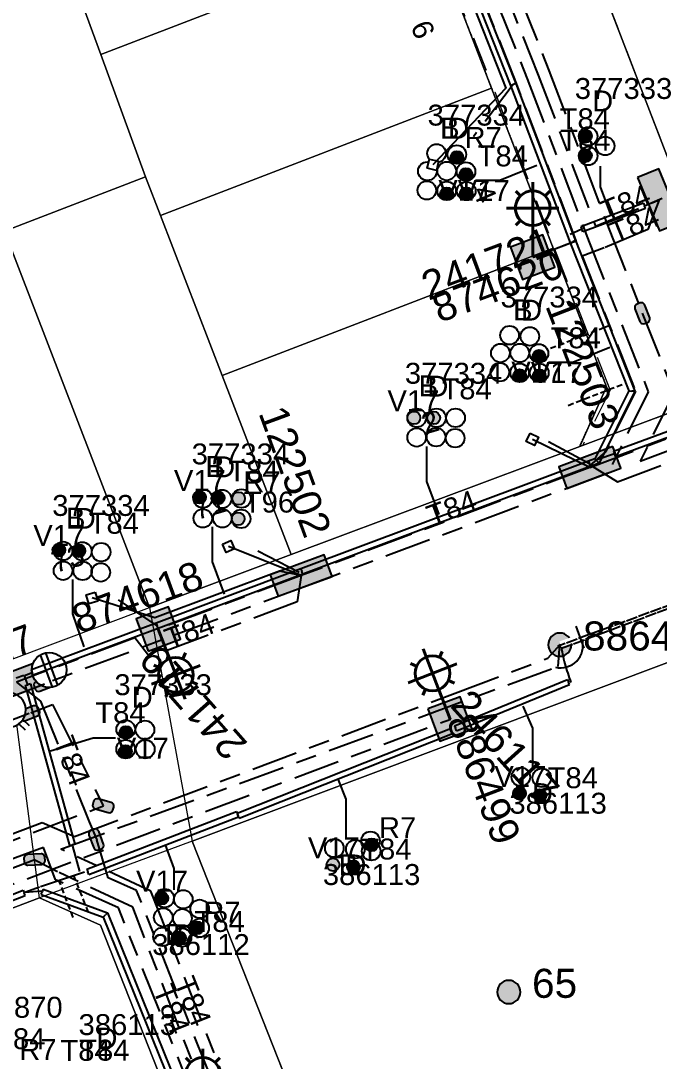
# Model space of a CAD drawing. Header units: metres. Extents: x 308616 to 310825, y 6264327 to 6267194.
# Drawn here: x 309799.3 to 309854.2, y 6266590.4 to 6266679.9 of the extents above; entities that cross this region are included whole.
import ezdxf
from ezdxf.enums import TextEntityAlignment as Align

# ---------------------------------------------------------------- set-up
doc = ezdxf.new("R2010")
doc.units = ezdxf.units.M
for name, pattern in [('Cable Exist OH', [1, 1, 0]), ('Cable Exist UG', [8.2, 4, -1.2, 1.8, -1.2]), ('Dash', [5, 3, -2]), ('DASHED', [0.75, 0.5, -0.25]), ('HIDDEN', [0.375, 0.25, -0.125]), ('HIDDEN2', [0.1875, 0.125, -0.0625])]:
    doc.linetypes.add(name, pattern=pattern)
doc.layers.get('0').update_dxf_attribs({"color": 6})
for name, color, linetype in [('_User Miscellaneous9', 7, 'Continuous'), ('Duct_SP_EXT', 7, 'Continuous'), ('Equip_HV_EXT', 7, 'Continuous'), ('Equip_LV_EXT', 7, 'Continuous'), ('Equip_SP_SL_EXT', 7, 'Continuous'), ('Mains_HV_EXT', 7, 'Continuous'), ('Mains_LV_EXT', 7, 'Continuous'), ('Mains_LV_SL_EXT', 7, 'Continuous'), ('Mains_SL_EXT', 7, 'Continuous'), ('Services_SP_EXT', 7, 'Continuous'), ('SupportsOH_SP_TR_HV_LV_SL_EXT', 7, 'Continuous'), ('SupportsUG_SP_LV_EXT', 7, 'Continuous'), ('SupportsUG_SP_LV_SL_EXT', 7, 'Continuous'), ('Trench_SP_EXT', 7, 'Continuous')]:
    doc.layers.add(name, color=color, linetype=linetype)
for name, color, linetype, lineweight in [('Cadastre Developer_SP_EXT', 7, 'Continuous', 5), ('Cadastre Land Parcels_SP_EXT', 7, 'Continuous', 5), ('Cadastre Other Property_SP_EXT', 7, 'HIDDEN', 5), ('Cadastre Roads_SP_EXT', 7, 'Continuous', 5)]:
    doc.layers.add(name, color=color, linetype=linetype, lineweight=lineweight)
doc.layers.add('UNKNOWN_FEATURES', color=1, linetype='DASHED', plot=False)
doc.styles.add('COLUMN_LABEL', font='arial.ttf')
doc.styles.add('iecARIAL', font='arial.ttf', dxfattribs={"height": 2})
doc.styles.add('POLE_LABEL', font='arial.ttf')
doc.styles.get("Standard").update_dxf_attribs({"font": 'arial.ttf'})

# ---------------------------------------------------------------- blocks, each defined once
blk = doc.blocks.new('COLUMN_EXT')
blk.add_hatch(color=256).paths.add_polyline_path([(-1.485, 1.485), (-1.485, -1.485), (1.485, -1.485), (1.485, 1.485)])
blk.add_lwpolyline([(-1.485, -1.485), (1.485, -1.485), (1.485, 1.485), (-1.485, 1.485)], close=True)
for tag, height, style, flags, p in [('ASSET_NUM', 2.5, 'COLUMN_LABEL', 8, (2, 2)), ('STRUCTURE_PLANT_NUMBER', 0.2, 'POLE_LABEL', 9, (1.813, 0.031)), ('STREET_CODE', 0.2, 'COLUMN_LABEL', 9, (1.813, -0.2))]:
    blk.add_attdef(tag, text='', height=height, dxfattribs=dict(style=style, flags=flags)).set_placement(p, align=Align.MIDDLE_LEFT)
at = {"flags": 9}
for tag, p in [('OWNED_BY', (1.813, -0.6)), ('STATE', (1.813, -0.8)), ('COLUMN_TYPE', (1.813, -0.4)), ('STREETNAME', (1.813, -1.6)), ('SUBURB', (1.813, -1.8)), ('USAGE', (1.813, -1)), ('LEGEND', (1.813, -1.2)), ('LOCATION', (1.813, -1.4)), ('NOTES', (1.813, -2))]:
    blk.add_attdef(tag, text='', height=0.2, dxfattribs=at).set_placement(p, align=Align.MIDDLE_LEFT)
at = {"flags": 1}
blk.add_attdef('Z', (1.813, -2.351), '', height=0.2, dxfattribs=at)
blk = doc.blocks.new('PILLAR_EXT')
blk.add_hatch(color=256).paths.add_polyline_path([(-2.475, 0.99), (-2.475, -0.99), (2.475, -0.99), (2.475, 0.99)])
blk.add_lwpolyline([(-2.475, -0.99), (2.475, -0.99), (2.475, 0.99), (-2.475, 0.99)], close=True)
at = {"style": 'iecARIAL', "flags": 8}
blk.add_attdef('ASSET_NUM', (1.5, 3.5), '', height=2.5, dxfattribs=at)
for tag, p, flags in [('OWNED_BY', (0, -0.2), 9), ('STATE', (0, -0.4), 9), ('SUPPORT_TYPE', (0, -0.6), 9), ('USAGE', (0, -0.8), 9), ('LEGEND', (0, -1), 9), ('STREETNAME', (0, -1.8), 9), ('LOCATION', (0, -1.2), 9), ('NOTES', (0, -1.4), 9), ('PARENT', (0, -1.6), 9), ('SUBURB', (0, -2), 1)]:
    blk.add_attdef(tag, p, '', height=0.2, dxfattribs=dict(flags=flags))
blk = doc.blocks.new('DUCT_EXT')
blk.add_circle((0, 0.8), 0.8)
at = {"flags": 1}
blk.add_attdef('Z', (0, 0), '', height=0.2, dxfattribs=at)
at = {"flags": 9}
for tag, p in [('DUCT_CODE', (0, 0)), ('XSECT_TYPE', (0, -0.2)), ('STATE', (0, -0.6)), ('FB_REFERENCE', (0, -0.4)), ('NOTES', (0, -0.8))]:
    blk.add_attdef(tag, text='', height=0.2, dxfattribs=at).set_placement(p, align=Align.MIDDLE_LEFT)
blk = doc.blocks.new('SL_LANTERN_EXT')
at = {"lineweight": 40}
for p, q in [((0, 1.968), (0, 6.468)), ((-1.459, 5.676), (-1.061, 5.278)), ((1.458, 5.676), (1.06, 5.278)), ((-2.25, 4.218), (2.25, 4.218)), ((-1.459, 2.759), (-1.061, 3.157)), ((0, 0), (0, 2.721)), ((1.458, 2.759), (1.06, 3.157))]:
    blk.add_line(p, q, dxfattribs=at)
blk.add_circle((0, 4.218), 1.5, dxfattribs=at)
at = {"style": 'iecARIAL', "flags": 8}
blk.add_attdef('ASSET_NUM', (1.5, 1.5), '', height=2.5, dxfattribs=at)
for tag, p, height, flags in [('CONSTRUCTED_VOLTAGE', (0.981, -0.653), 0.2, 9), ('CONTROL_TYPE', (0.981, -0.853), 0.2, 9), ('LANTERN_PURPOSE', (0.981, -1.053), 0.2, 9), ('LNUMBER', (2.181, -3.253), 2.5, 8), ('OPERATING_VOLTAGE', (0.981, -1.653), 0.2, 9), ('ORIENTATION', (0.981, -1.853), 0.2, 9), ('LANTERN_TYPE', (0.981, -1.253), 0.2, 9), ('NO_PHASES', (0.981, -1.453), 0.2, 9), ('OWNED_BY', (0.981, -2.053), 0.2, 9), ('STATE', (0.981, -2.253), 0.2, 9), ('CEXIST', (0.981, -2.653), 0.2, 9), ('CNEW', (0.981, -2.853), 0.2, 9), ('USAGE', (0.981, -2.453), 0.2, 9), ('CNUMBER', (0.981, -3.053), 0.2, 9), ('CREMOVE', (0.981, -3.253), 0.2, 9), ('CREPLACE', (0.981, -3.453), 0.2, 9), ('LKINGHEIGHT', (0.981, -3.653), 0.2, 9), ('LBRACKET', (0.981, -3.853), 0.2, 9), ('LBRACKETVOCAB', (0.981, -4.053), 0.2, 9), ('LCATEGORY', (0.981, -4.253), 0.2, 9), ('LCHARGE1', (0.981, -4.453), 0.2, 9), ('LCHARGE1PERCENT', (0.981, -4.653), 0.2, 9), ('LCHARGE2', (0.981, -4.853), 0.2, 9), ('LCHARGE2PERCENT', (0.981, -5.053), 0.2, 9), ('LCHARGE3', (0.981, -5.253), 0.2, 9), ('LCHARGE3PERCENT', (0.981, -5.453), 0.2, 9), ('LEXIST', (0.981, -5.653), 0.2, 9), ('LLAMP', (0.981, -5.853), 0.2, 9), ('LLAMPVOCAB', (0.981, -6.053), 0.2, 9), ('LMAST', (0.981, -6.253), 0.2, 9), ('LMASTVOCAB', (0.981, -6.453), 0.2, 9), ('LNEW', (0.981, -6.653), 0.2, 9), ('LANTNUMBER', (0.981, -6.853), 0.2, 9), ('LOUTREACH', (0.981, -7.253), 0.2, 9), ('LOUTREACHVOCAB', (0.981, -7.453), 0.2, 9), ('LRATECODE', (0.981, -7.653), 0.2, 9), ('LREMOVE', (0.981, -7.853), 0.2, 9), ('LREPLACE', (0.981, -8.053), 0.2, 9), ('LTYPE', (0.981, -8.253), 0.2, 9), ('LTYPEVOCAB', (0.981, -8.453), 0.2, 9), ('LEGEND', (0.981, -8.653), 0.2, 9), ('LOCATION', (0.981, -8.853), 0.2, 9), ('NOTES', (0.981, -9.053), 0.2, 9), ('STREETNAME', (0.981, -9.253), 0.2, 9), ('SUBURB', (0.981, -9.453), 0.2, 1)]:
    blk.add_attdef(tag, p, '', height=height, dxfattribs=dict(flags=flags))
blk = doc.blocks.new('CCP_EXT')
at = {"flags": 9}
for tag, p in [('STATE', (0, -1.8)), ('USAGE', (0, -1.2)), ('LEGEND', (0, -1.4)), ('LIFE_SUPPORT', (0, -1.6)), ('NOTES', (0, -2))]:
    blk.add_attdef(tag, text='', height=0.2, dxfattribs=at).set_placement(p, align=Align.MIDDLE_LEFT)
blk.add_wipeout([(0, 0.566), (0.566, 0), (0, -0.566), (-0.566, 0)])
blk.add_lwpolyline([(-0.566, 0), (0, 0.566), (0.566, 0), (0, -0.566), (-0.566, 0)])
at = {"flags": 1}
blk.add_attdef('Z', (0, 0), '', height=0.2, dxfattribs=at)
at = {"flags": 9}
for tag, p in [('CCP_TYPE', (0, 0)), ('OPERATING_VOLTAGE', (0, -0.6)), ('ORIENTATION', (0, -0.8)), ('CONSTRUCTED_VOLTAGE', (0, -0.2)), ('NO_PHASES', (0, -0.4)), ('OWNED_BY', (0, -1))]:
    blk.add_attdef(tag, text='', height=0.2, dxfattribs=at).set_placement(p, align=Align.MIDDLE_LEFT)
blk = doc.blocks.new('POLE_EXT')
blk.add_hatch(color=256).paths.add_polyline_path([(-1, 0, 1), (1, 0, 1)])
blk.add_lwpolyline([(-1, 0, 1), (1, 0, 1)], format="xyb", close=True)
for tag, height, flags, p in [('pNumber', 2.5, 8, (-17.84, 2.067)), ('OWNED_BY', 0.2, 9, (1.355, -0.4)), ('SPECIAL_USE', 0.2, 9, (1.355, -0.8)), ('PARENT', 0.2, 9, (1.355, -0.6)), ('cLV', 0.2, 9, (1.355, -1.4)), ('STATE', 0.2, 9, (1.355, -1)), ('hDepth', 0.2, 9, (1.355, -1.6)), ('hDia', 0.2, 9, (1.355, -1.8)), ('USAGE', 0.2, 9, (1.355, -1.2)), ('cHV', 0.2, 9, (1.355, -2)), ('LBRACKET', 0.2, 9, (1.355, -2.2)), ('LExisting', 0.2, 9, (1.355, -2.4)), ('LANTNUMBER', 0.2, 9, (1.355, -2.6)), ('cLinedev', 0.2, 9, (1.355, -3.4)), ('LOther', 0.2, 9, (1.355, -2.8)), ('LRemove', 0.2, 9, (1.355, -3)), ('LEGEND', 0.2, 9, (1.355, -3.2)), ('LOCATION', 0.2, 9, (1.355, -3.6)), ('pExisting', 0.2, 9, (1.355, -3.8)), ('pFooting', 0.2, 9, (1.355, -4.4)), ('PFNUMBER', 0.2, 9, (1.355, -4)), ('NEWPFNUMBER', 0.2, 9, (1.355, -4.2)), ('pNew', 0.2, 9, (1.355, -4.6)), ('pRelocate', 0.2, 9, (1.355, -5)), ('pRemove', 0.2, 9, (1.355, -5.2)), ('pReplace', 0.2, 9, (1.355, -5.4)), ('cspan', 0.2, 9, (1.355, -6)), ('STREETNAME', 0.2, 9, (1.355, -6.2)), ('pStay', 0.2, 9, (1.355, -5.6)), ('pType', 0.2, 9, (1.355, -5.8)), ('SUBURB', 0.2, 9, (1.355, -6.4)), ('OPERATED_BY', 0.2, 9, (1.355, -7.014)), ('NOTES', 0.2, 9, (1.355, -6.6)), ('MAINTAINED_BY', 0.2, 9, (1.355, -6.814))]:
    blk.add_attdef(tag, text='', height=height, dxfattribs=dict(flags=flags)).set_placement(p, align=Align.MIDDLE_LEFT)
at = {"style": 'POLE_LABEL'}
for tag, height, flags, p in [('ASSET_NUM', 2.5, 8, (2, 2)), ('STRUCTURE_PLANT_NUMBER', 0.2, 9, (1.355, 0.028)), ('STREET_CODE', 0.2, 9, (1.355, -0.2))]:
    blk.add_attdef(tag, text='', height=height, dxfattribs=dict(at, flags=flags)).set_placement(p, align=Align.MIDDLE_LEFT)
at = {"flags": 1}
blk.add_attdef('Z', (1.355, -7.328), '', height=0.2, dxfattribs=at)
blk = doc.blocks.new('HV_STJ_EXT')
h = blk.add_hatch(color=256)
edge = h.paths.add_edge_path()
edge.add_ellipse((-0.586, 0.131), major_axis=(0.226, 0.226), ratio=1, start_angle=44.99996, end_angle=135)
edge.add_line((-0.906, 0.131), (-0.906, -0.131))
edge.add_ellipse((-0.586, -0.131), major_axis=(0.226, 0.226), ratio=1, start_angle=134.99996, end_angle=225)
edge.add_line((-0.586, -0.451), (0.586, -0.451))
edge.add_ellipse((0.586, -0.131), major_axis=(-0.226, 0.226), ratio=1, start_angle=134.99996, end_angle=225)
edge.add_line((0.906, -0.131), (0.906, 0.131))
edge.add_ellipse((0.586, 0.131), major_axis=(-0.226, 0.226), ratio=1, start_angle=224.99996, end_angle=315)
edge.add_line((0.586, 0.451), (-0.586, 0.451))
blk.add_lwpolyline([(-0.906, 0.131), (-0.906, -0.131, 0.414214), (-0.586, -0.451), (0.586, -0.451, 0.414214), (0.906, -0.131), (0.906, 0.131, 0.414214), (0.586, 0.451), (-0.586, 0.451, 0.414214)], format="xyb", close=True)
for tag, flags, p in [('ORIENTATION', 9, (1.5, 0)), ('Z', 1, (1.5, -0.8)), ('USAGE', 9, (1.5, -0.2)), ('LEGEND', 9, (1.5, -0.4)), ('NOTES', 9, (1.5, -0.6))]:
    blk.add_attdef(tag, text='', height=0.2, dxfattribs=dict(flags=flags)).set_placement(p, align=Align.MIDDLE_LEFT)
blk = doc.blocks.new('LV_STJ_EXT')
h = blk.add_hatch(color=256)
edge = h.paths.add_edge_path()
edge.add_ellipse((-0.586, 0.131), major_axis=(0.226, 0.226), ratio=1, start_angle=44.99996, end_angle=135)
edge.add_line((-0.906, 0.131), (-0.906, -0.131))
edge.add_ellipse((-0.586, -0.131), major_axis=(0.226, 0.226), ratio=1, start_angle=134.99996, end_angle=225)
edge.add_line((-0.586, -0.451), (0.586, -0.451))
edge.add_ellipse((0.586, -0.131), major_axis=(-0.226, 0.226), ratio=1, start_angle=134.99996, end_angle=225)
edge.add_line((0.906, -0.131), (0.906, 0.131))
edge.add_ellipse((0.586, 0.131), major_axis=(-0.226, 0.226), ratio=1, start_angle=224.99996, end_angle=315)
edge.add_line((0.586, 0.451), (-0.586, 0.451))
blk.add_lwpolyline([(-0.906, 0.131), (-0.906, -0.131, 0.414214), (-0.586, -0.451), (0.586, -0.451, 0.414214), (0.906, -0.131), (0.906, 0.131, 0.414214), (0.586, 0.451), (-0.586, 0.451, 0.414214)], format="xyb", close=True)
at = {"flags": 1}
blk.add_attdef('Z', (0, 0), '', height=0.2, dxfattribs=at)
at = {"flags": 9}
for tag, p in [('ORIENTATION', (0, 0)), ('USAGE', (0, -0.2)), ('LEGEND', (0, -0.4)), ('NOTES', (0, -0.6))]:
    blk.add_attdef(tag, text='', height=0.2, dxfattribs=at).set_placement(p, align=Align.MIDDLE_LEFT)
blk = doc.blocks.new('LV_UG_LINKS_OPEN_EXT')
for p, q in [((-0.249, 1.473), (-0.249, 2.22)), ((0.249, 1.473), (0.249, 2.22)), ((-0.249, -1.473), (-0.249, -2.22)), ((0.249, -1.473), (0.249, -2.22))]:
    blk.add_line(p, q)
at = {"flags": 9}
for tag, p in [('ACTUAL_STATUS', (0, 0)), ('OPERATING_VOLTAGE', (0, -0.6)), ('ORIENTATION', (0, -0.8)), ('CONSTRUCTED_VOLTAGE', (0, -0.2)), ('NO_PHASES', (0, -0.4)), ('STATE', (0, -1)), ('SWITCH_TYPE', (0, -1.2)), ('USAGE', (0, -1.4)), ('NOTES', (0, -1.6))]:
    blk.add_attdef(tag, text='', height=0.2, dxfattribs=at).set_placement(p, align=Align.MIDDLE_LEFT)
at = {"flags": 1}
blk.add_attdef('Z', (0, 0), '', height=0.2, dxfattribs=at)
blk.add_wipeout([(-0.249, 1.473), (-0.432, 1.43), (-0.608, 1.365), (-0.774, 1.278), (-0.928, 1.171), (-1.067, 1.045), (-1.19, 0.903), (-1.294, 0.747), (-1.377, 0.579), (-1.439, 0.402), (-1.478, 0.218), (-1.494, 0.031), (-1.486, -0.156), (-1.455, -0.341), (-1.4, -0.521), (-1.324, -0.692), (-1.227, -0.853), (-1.11, -1), (-0.976, -1.131), (-0.827, -1.244), (-0.664, -1.338), (-0.491, -1.411), (-0.311, -1.461), (-0.125, -1.489), (0.062, -1.493), (0.249, -1.473), (0.432, -1.43), (0.608, -1.365), (0.774, -1.278), (0.928, -1.171), (1.067, -1.045), (1.19, -0.903), (1.294, -0.747), (1.377, -0.579), (1.439, -0.402), (1.478, -0.218), (1.494, -0.031), (1.486, 0.156), (1.455, 0.341), (1.4, 0.521), (1.324, 0.692), (1.227, 0.853), (1.11, 1), (0.976, 1.131), (0.827, 1.244), (0.664, 1.338), (0.491, 1.411), (0.311, 1.461), (0.125, 1.489), (-0.062, 1.493)])
blk.add_lwpolyline([(0, -1.494, 1), (0, 1.494, 1)], format="xyb", close=True)
blk = doc.blocks.new('LV_UG_LINKS_CLOSED_EXT')
blk.add_wipeout([(-1.056, 1.057), (-1.18, 0.916), (-1.286, 0.761), (-1.371, 0.594), (-1.435, 0.417), (-1.476, 0.234), (-1.493, 0.047), (-1.487, -0.14), (-1.458, -0.326), (-1.406, -0.506), (-1.331, -0.678), (-1.236, -0.839), (-1.121, -0.988), (-0.988, -1.12), (-0.84, -1.235), (-0.679, -1.331), (-0.506, -1.406), (-0.326, -1.458), (-0.141, -1.487), (0.047, -1.493), (0.233, -1.476), (0.416, -1.435), (0.593, -1.371), (0.76, -1.286), (0.915, -1.181), (1.056, -1.057), (1.18, -0.916), (1.286, -0.761), (1.371, -0.594), (1.435, -0.417), (1.476, -0.234), (1.493, -0.047), (1.487, 0.14), (1.458, 0.326), (1.406, 0.506), (1.331, 0.678), (1.236, 0.839), (1.121, 0.988), (0.988, 1.12), (0.84, 1.235), (0.679, 1.331), (0.506, 1.406), (0.326, 1.458), (0.141, 1.487), (-0.047, 1.493), (-0.233, 1.476), (-0.416, 1.435), (-0.593, 1.371), (-0.76, 1.286), (-0.915, 1.181)])
for p, q in [((-0.25, -1.479), (-0.25, 1.479)), ((0.25, -1.479), (0.25, 1.479))]:
    blk.add_line(p, q)
blk.add_circle((0, 0), 1.5)
at = {"flags": 9}
for tag, p in [('ACTUAL_STATUS', (0, 0)), ('OPERATING_VOLTAGE', (0, -0.6)), ('ORIENTATION', (0, -0.8)), ('CONSTRUCTED_VOLTAGE', (0, -0.2)), ('NO_PHASES', (0, -0.4)), ('STATE', (0, -1)), ('SWITCH_TYPE', (0, -1.2)), ('USAGE', (0, -1.4)), ('NOTES', (0, -1.6))]:
    blk.add_attdef(tag, text='', height=0.2, dxfattribs=at).set_placement(p, align=Align.MIDDLE_LEFT)
at = {"flags": 1}
blk.add_attdef('Z', (0, 0), '', height=0.2, dxfattribs=at)
blk = doc.blocks.new('End Shackle_EXT')
at = {"flags": 9}
for tag, p in [('OWNED_BY', (0, -1)), ('STATE', (0, -1.2)), ('USAGE', (0, -1.4)), ('NOTES', (0, -1.6))]:
    blk.add_attdef(tag, text='', height=0.2, dxfattribs=at).set_placement(p, align=Align.MIDDLE_LEFT)
blk.add_wipeout([(0, 0.253), (1.815, 0.253), (1.815, -0.253), (0, -0.253)])
blk.add_line((1.815, -1), (1.815, 1))
at = {"flags": 1}
blk.add_attdef('Z', (0, 0), '', height=0.2, dxfattribs=at)
at = {"flags": 9}
for tag, p in [('CONNECTOR_TYPE', (0, 0)), ('OPERATING_VOLTAGE', (0, -0.6)), ('ORIENTATION', (0, -0.8)), ('CONSTRUCTED_VOLTAGE', (0, -0.2)), ('NO_PHASES', (0, -0.4))]:
    blk.add_attdef(tag, text='', height=0.2, dxfattribs=at).set_placement(p, align=Align.MIDDLE_LEFT)
blk = doc.blocks.new('CABLE_LARGE_EXT')
h = blk.add_hatch(color=256)
edge = h.paths.add_edge_path()
edge.add_arc((0, 0.55), 0.55, 0, 360)
blk.add_circle((0, 0.55), 0.55)
at = {"flags": 1}
blk.add_attdef('Z', (0, 0), '', height=0.2, dxfattribs=at)
at = {"flags": 9}
for tag, p in [('COND_CODE', (0, 0)), ('XSECT_SIZE', (0, -0.6)), ('STATE', (0, -0.4)), ('FB_REFERENCE', (0, -0.2)), ('NOTES', (0, -0.8))]:
    blk.add_attdef(tag, text='', height=0.2, dxfattribs=at).set_placement(p, align=Align.MIDDLE_LEFT)

msp = doc.modelspace()

# ---------------------------------------------------------------- linework, layer by layer
at = {"layer": '_User Miscellaneous9'}
for p, q in [((309835.903, 6266688.318), (309841.417, 6266674.381)), ((309836.349, 6266688.494), (309841.865, 6266674.555)), ((309841.417, 6266674.381), (309841.641, 6266674.468)), ((309841.417, 6266674.381), (309846.553, 6266660.858)), ((309841.865, 6266674.555), (309841.641, 6266674.468)), ((309841.865, 6266674.555), (309847.002, 6266661.028)), ((309852.854, 6266664.249), (309847.457, 6266662.232)), ((309852.854, 6266664.249), (309852.938, 6266664.024)), ((309853.022, 6266663.799), (309847.625, 6266661.782)), ((309853.022, 6266663.799), (309852.938, 6266664.024)), ((309847.457, 6266662.232), (309847.541, 6266662.007)), ((309847.625, 6266661.782), (309847.541, 6266662.007)), ((309846.553, 6266660.858), (309846.777, 6266660.943)), ((309846.554, 6266660.855), (309846.777, 6266660.943)), ((309846.554, 6266660.855), (309851.585, 6266648.098)), ((309847, 6266661.031), (309846.777, 6266660.943)), ((309847.002, 6266661.028), (309846.777, 6266660.943)), ((309847, 6266661.031), (309852.11, 6266648.075)), ((309851.585, 6266648.098), (309848.683, 6266642.258)), ((309852.11, 6266648.075), (309849.029, 6266641.875)), ((309850.285, 6266642.905), (309864.908, 6266648.332)), ((309851.585, 6266648.098), (309851.848, 6266648.086)), ((309852.11, 6266648.075), (309851.848, 6266648.086)), ((309850.452, 6266642.455), (309865.075, 6266647.882)), ((309850.285, 6266642.905), (309850.369, 6266642.68)), ((309850.452, 6266642.455), (309850.369, 6266642.68)), ((309848.113, 6266642.044), (309823.372, 6266632.781)), ((309848.683, 6266642.258), (309848.113, 6266642.044)), ((309848.113, 6266642.044), (309848.197, 6266641.819)), ((309848.113, 6266642.044), (309848.197, 6266641.819)), ((309848.281, 6266641.594), (309848.197, 6266641.819)), ((309848.281, 6266641.594), (309848.197, 6266641.819)), ((309849.029, 6266641.875), (309848.281, 6266641.594)), ((309848.683, 6266642.258), (309848.856, 6266642.066)), ((309849.029, 6266641.875), (309848.856, 6266642.066)), ((309848.281, 6266641.594), (309823.54, 6266632.332)), ((309823.372, 6266632.781), (309810.902, 6266628.113)), ((309823.372, 6266632.781), (309823.456, 6266632.557)), ((309823.372, 6266632.781), (309823.456, 6266632.557)), ((309823.54, 6266632.332), (309811.07, 6266627.663)), ((309823.54, 6266632.332), (309823.456, 6266632.557)), ((309823.54, 6266632.332), (309823.456, 6266632.557)), ((309810.902, 6266628.113), (309810.986, 6266627.888)), ((309811.07, 6266627.663), (309810.986, 6266627.888)), ((309836.583, 6266619.296), (309846.316, 6266623.272)), ((309846.316, 6266623.272), (309846.406, 6266623.05)), ((309846.497, 6266622.828), (309846.406, 6266623.05)), ((309836.764, 6266618.851), (309846.497, 6266622.828)), ((309817.885, 6266611.771), (309836.244, 6266619.058)), ((309818.062, 6266611.325), (309836.421, 6266618.612)), ((309836.244, 6266619.058), (309836.333, 6266618.835)), ((309836.421, 6266618.612), (309836.333, 6266618.835)), ((309836.583, 6266619.296), (309836.673, 6266619.074)), ((309836.764, 6266618.851), (309836.673, 6266619.074)), ((309817.885, 6266611.771), (309817.973, 6266611.548)), ((309818.062, 6266611.325), (309817.973, 6266611.548))]:
    msp.add_line(p, q, dxfattribs=at)
for points in [[(309838.402, 6266666.236), (309840.488, 6266666.236), (309843.668, 6266667.522)], [(309849.136, 6266667.45), (309849.136, 6266665.653), (309850.017, 6266663.283)], [(309844.685, 6266650.584), (309846.771, 6266650.584), (309849.951, 6266651.87)], [(309844.685, 6266650.584), (309846.771, 6266650.584), (309849.951, 6266651.87)], [(309834.172, 6266643.326), (309834.172, 6266640.312), (309835.229, 6266637.478)], [(309815.724, 6266636.395), (309815.724, 6266633.407), (309816.755, 6266630.598)], [(309803.718, 6266631.887), (309803.718, 6266628.923), (309804.671, 6266626.089)], [(309843.323, 6266615.828), (309843.323, 6266619.095), (309842.497, 6266620.981)], [(309807.418, 6266618.211), (309805.487, 6266618.211), (309801.82, 6266617.094)], [(309827.273, 6266609.692), (309827.273, 6266612.96), (309826.595, 6266614.643)], [(309812.451, 6266605.168), (309812.454, 6266607.017), (309811.704, 6266609.042)]]:
    msp.add_lwpolyline(points, dxfattribs=at)
at = {"layer": '_User Miscellaneous9', "linetype": 'Cable Exist UG'}
msp.add_lwpolyline([(309823.61, 6266563.364), (309824.969, 6266565.166), (309824.969, 6266565.166), (309816.592, 6266586.587), (309814.246, 6266587.074), (309814.246, 6266587.074), (309807.665, 6266603.622), (309802.258, 6266606.03), (309801.206, 6266608.827), (309776.157, 6266599.44), (309775.333, 6266597.123)], dxfattribs=at)
at = {"layer": 'Cadastre Land Parcels_SP_EXT', "linetype": 'Continuous'}
for points in [[(309834.475, 6266687.952), (309829.119, 6266701.855), (309801.023, 6266691.04), (309806.149, 6266677.046), (309834.475, 6266687.952)], [(309884.054, 6266675.993), (309879.735, 6266687.211), (309877.941, 6266691.869), (309849.963, 6266681.105), (309856.077, 6266665.229), (309884.054, 6266675.993)], [(309839.785, 6266674.166), (309834.475, 6266687.952), (309806.149, 6266677.046), (309810.002, 6266666.521), (309811.284, 6266663.193), (309839.785, 6266674.166)], [(309845.093, 6266660.382), (309839.785, 6266674.166), (309811.284, 6266663.193), (309816.592, 6266649.414), (309845.093, 6266660.382)], [(309822.52, 6266634.021), (309816.592, 6266649.414), (309811.284, 6266663.193), (309810.002, 6266666.521), (309797.851, 6266661.84), (309810.325, 6266629.455), (309822.52, 6266634.021)], [(309810.325, 6266629.455), (309797.851, 6266661.84), (309785.755, 6266657.181), (309798.187, 6266624.911), (309810.325, 6266629.455)], [(309847.382, 6266643.329), (309849.684, 6266648.461), (309845.093, 6266660.382), (309816.592, 6266649.414), (309822.52, 6266634.021), (309847.382, 6266643.329)], [(309962.65, 6266450.297), (309890.289, 6266638.003), (309814.005, 6266609.37), (309887.901, 6266422.289), (309962.65, 6266450.297)], [(309813.149, 6266584.307), (309806.105, 6266602.13), (309800.882, 6266604.469), (309795.178, 6266602.34), (309776.322, 6266595.227), (309785.029, 6266573.182), (309813.149, 6266584.307)]]:
    msp.add_lwpolyline(points, close=True, dxfattribs=at)
for points in [[(309786.951, 6266691.583), (309797.851, 6266661.84), (309810.002, 6266666.521), (309810.002, 6266666.521), (309806.149, 6266677.046), (309801.023, 6266691.04)], [(309834.475, 6266687.952), (309839.785, 6266674.166), (309845.093, 6266660.382), (309849.684, 6266648.461), (309847.382, 6266643.329), (309866.094, 6266650.335), (309860.914, 6266652.668), (309856.077, 6266665.229), (309849.963, 6266681.105)]]:
    msp.add_lwpolyline(points, dxfattribs=at)
at = {"layer": 'Cadastre Roads_SP_EXT', "linetype": 'Continuous'}
msp.add_lwpolyline([(309700.691, 6266566.839), (309776.322, 6266595.227), (309795.178, 6266602.34), (309800.882, 6266604.469), (309798.187, 6266624.911), (309705.922, 6266590.27)], dxfattribs=at)
msp.add_lwpolyline([(309837.86, 6266548.978), (309814.005, 6266609.37), (309800.882, 6266604.469), (309806.105, 6266602.13), (309813.149, 6266584.307), (309821.662, 6266562.771), (309828.899, 6266544.461), (309837.86, 6266548.978)], close=True, dxfattribs=at)
at = {"layer": 'Duct_SP_EXT'}
for p, q in [((309810.902, 6266628.113), (309810.986, 6266627.888)), ((309811.07, 6266627.663), (309810.986, 6266627.888)), ((309804.933, 6266606.947), (309817.819, 6266611.899)), ((309805.105, 6266606.499), (309817.991, 6266611.45)), ((309817.819, 6266611.899), (309817.905, 6266611.675)), ((309817.991, 6266611.45), (309817.905, 6266611.675)), ((309803.447, 6266608.975), (309803.678, 6266609.039)), ((309803.909, 6266609.103), (309803.678, 6266609.039)), ((309804.933, 6266606.947), (309805.019, 6266606.723)), ((309805.105, 6266606.499), (309805.019, 6266606.723)), ((309784.802, 6266599.411), (309799.464, 6266605.13)), ((309799.464, 6266605.13), (309799.551, 6266604.907)), ((309801.177, 6266605.227), (309801.095, 6266605.001)), ((309801.177, 6266605.227), (309806.727, 6266603.204)), ((309784.977, 6266598.964), (309799.638, 6266604.683)), ((309799.638, 6266604.683), (309799.551, 6266604.907)), ((309801.013, 6266604.776), (309801.095, 6266605.001)), ((309801.013, 6266604.776), (309806.362, 6266602.826)), ((309806.362, 6266602.826), (309806.544, 6266603.015)), ((309806.362, 6266602.826), (309813.693, 6266584.68)), ((309806.727, 6266603.204), (309806.544, 6266603.015)), ((309806.727, 6266603.204), (309814.138, 6266584.86))]:
    msp.add_line(p, q, dxfattribs=at)
at = {"layer": 'Mains_HV_EXT', "linetype": 'Cable Exist UG'}
for points in [[(309852.755, 6266654.78), (309855.456, 6266647.932), (309852.564, 6266642.05), (309867.362, 6266647.606), (309867.362, 6266647.606), (309891.479, 6266656.636), (309928.479, 6266670.515), (309939.614, 6266674.693), (309939.614, 6266674.693), (309952.184, 6266679.408), (309956.097, 6266688.111), (309946.533, 6266712.94), (309944.968, 6266716.847), (309938.832, 6266714.29), (309939.825, 6266712.877)], [(309649.041, 6266541.359), (309650.817, 6266542.005), (309646.963, 6266552.03), (309646.963, 6266552.03), (309806.365, 6266612.391)], [(309800.467, 6266607.739), (309645.758, 6266549.337), (309647.486, 6266544.772), (309649.057, 6266541.391)], [(309815.823, 6266585.747), (309808.89, 6266603.67), (309802.414, 6266606.717), (309800.467, 6266607.731)]]:
    msp.add_lwpolyline(points, dxfattribs=at)
at = {"layer": 'Mains_HV_EXT', "linetype": 'Continuous'}
msp.add_lwpolyline([(309845.277, 6266624.323, 0.569441), (309847.58, 6266626.702)], format="xyb", dxfattribs=at)
at = {"layer": 'Mains_LV_EXT', "linetype": 'Cable Exist UG'}
for points in [[(309854.21, 6266664.538), (309853.233, 6266661.986), (309853.233, 6266661.986), (309849.477, 6266660.41), (309847.568, 6266659.709), (309847.568, 6266659.709), (309852.176, 6266648.072), (309849.606, 6266642.902), (309847.964, 6266641.412)], [(309848.283, 6266641.701), (309850.614, 6266640.282), (309850.614, 6266640.282), (309868.6, 6266647.02), (309869.088, 6266649.32), (309869.088, 6266649.32), (309891.128, 6266657.572), (309903.668, 6266662.257)], [(309848.236, 6266641.513), (309823.385, 6266632.21)], [(309823.541, 6266563.401), (309825.62, 6266564.675), (309825.62, 6266564.675), (309826.866, 6266565.8), (309818.06, 6266588.325), (309815.695, 6266588.842), (309809.223, 6266605.118), (309809.223, 6266605.118), (309806.779, 6266606.206), (309805.792, 6266609.463)]]:
    msp.add_lwpolyline(points, dxfattribs=at)
at = {"layer": 'Mains_LV_SL_EXT', "linetype": 'Cable Exist UG'}
for points in [[(309848.236, 6266641.513), (309867.035, 6266648.552)], [(309823.385, 6266632.21), (309811.094, 6266627.608)]]:
    msp.add_lwpolyline(points, dxfattribs=at)
at = {"layer": 'Trench_SP_EXT', "linetype": 'Cable Exist UG'}
for points in [[(309841.641, 6266674.468), (309838.216, 6266669.955)], [(309852.938, 6266664.024), (309854.464, 6266664.681)], [(309847.541, 6266662.007), (309846.54, 6266661.567)], [(309843.392, 6266659.621), (309846.777, 6266660.943)], [(309850.369, 6266642.68), (309848.927, 6266642.208)], [(309823.23, 6266632.472), (309819.144, 6266634.577)], [(309810.986, 6266627.888), (309806.943, 6266630.634)], [(309799.855, 6266622.82), (309799.567, 6266623.608), (309800.238, 6266623.864)], [(309798.863, 6266623.4), (309799.515, 6266623.632)], [(309803.716, 6266608.936), (309804.305, 6266606.754)], [(309804.742, 6266606.68), (309800.882, 6266605.409), (309799.596, 6266604.933)], [(309801.065, 6266605.045), (309799.596, 6266604.933)]]:
    msp.add_lwpolyline(points, dxfattribs=at)
msp.add_lwpolyline([(309846.612, 6266623.014, -0.046855), (309845.724, 6266626.276)], format="xyb", dxfattribs=at)
at = {"layer": 'UNKNOWN_FEATURES'}
for points in [[(309844.858, 6266651.771), (309849.514, 6266653.575), (309850.135, 6266653.816)], [(309846.361, 6266646.857), (309851.035, 6266648.668)], [(309803.772, 6266602.792), (309802.546, 6266605.966)], [(309805.085, 6266603.219), (309803.849, 6266606.343)]]:
    msp.add_lwpolyline(points, dxfattribs=at)

# ---------------------------------------------------------------- block references
at = {"layer": '_User Miscellaneous9'}
for name, p, rotation in [('DUCT_EXT', (309847.297, 6266670.007), 270.1303456010525), ('CABLE_LARGE_EXT', (309847.297, 6266670.007), 270.1303456010525), ('DUCT_EXT', (309848.763, 6266669.175), 270.1303456010525), ('DUCT_EXT', (309847.297, 6266668.32), 270.1303456010525), ('CABLE_LARGE_EXT', (309847.306, 6266668.347), 270.1303456010525), ('CABLE_LARGE_EXT', (309832.541, 6266645.787), 269.989622314607), ('DUCT_EXT', (309832.541, 6266645.787), 269.989622314607), ('CABLE_LARGE_EXT', (309834.244, 6266645.781), 269.989622314607), ('DUCT_EXT', (309834.244, 6266645.781), 269.989622314607), ('DUCT_EXT', (309835.886, 6266645.784), 269.989622314607), ('DUCT_EXT', (309832.536, 6266644.1), 269.989622314607), ('DUCT_EXT', (309834.204, 6266644.126), 269.989622314607), ('DUCT_EXT', (309835.849, 6266644.038), 269.989622314607), ('CABLE_LARGE_EXT', (309817.455, 6266638.843), 270.0198699144777), ('DUCT_EXT', (309817.455, 6266638.843), 270.0198699144777), ('CABLE_LARGE_EXT', (309817.42, 6266637.097), 270.0198699144777), ('DUCT_EXT', (309817.42, 6266637.097), 270.0198699144777), ('DUCT_EXT', (309805.377, 6266634.229), 270.0002776098384), ('DUCT_EXT', (309805.341, 6266632.483), 270.0002776098384), ('DUCT_EXT', (309841.496, 6266614.891), 269.8133694537188), ('DUCT_EXT', (309843.305, 6266614.808), 269.8133694537188), ('CABLE_LARGE_EXT', (309841.634, 6266613.471), 269.8133694537188), ('CABLE_LARGE_EXT', (309843.39, 6266613.293), 269.8133694537188), ('DUCT_EXT', (309825.445, 6266608.756), 269.8133694537188), ('CABLE_LARGE_EXT', (309828.906, 6266609.046), 269.8133694537188), ('DUCT_EXT', (309827.254, 6266608.672), 269.8133694537188), ('CABLE_LARGE_EXT', (309825.584, 6266607.336), 269.8680956572714), ('CABLE_LARGE_EXT', (309827.34, 6266607.158), 269.8133694537188), ('DUCT_EXT', (309810.844, 6266604.449), 269.9568170253875), ('DUCT_EXT', (309812.444, 6266604.351), 269.9568170253875), ('CABLE_LARGE_EXT', (309810.844, 6266604.45), 269.8133694537188), ('DUCT_EXT', (309813.852, 6266603.529), 270.0002776098384), ('DUCT_EXT', (309810.723, 6266602.797), 269.9568170253875), ('DUCT_EXT', (309812.369, 6266602.723), 269.9568170253875), ('DUCT_EXT', (309813.858, 6266601.89), 270.0002776098384), ('CABLE_LARGE_EXT', (309813.878, 6266601.898), 269.8133694537188), ('DUCT_EXT', (309810.665, 6266601.126), 269.9568170253875), ('DUCT_EXT', (309812.33, 6266601.067), 269.9568170253875), ('CABLE_LARGE_EXT', (309812.371, 6266601.031), 269.8133694537188)]:
    msp.add_blockref(name, p, dxfattribs=dict(at, rotation=rotation))
for name, p in [('DUCT_EXT', (309835.048, 6266667.744)), ('DUCT_EXT', (309836.796, 6266667.645)), ('CABLE_LARGE_EXT', (309836.796, 6266667.645)), ('DUCT_EXT', (309834.256, 6266666.209)), ('DUCT_EXT', (309835.922, 6266666.218)), ('DUCT_EXT', (309837.577, 6266666.179)), ('CABLE_LARGE_EXT', (309837.577, 6266666.179)), ('DUCT_EXT', (309834.207, 6266664.564)), ('DUCT_EXT', (309835.916, 6266664.515)), ('DUCT_EXT', (309837.603, 6266664.51)), ('CABLE_LARGE_EXT', (309835.916, 6266664.515)), ('CABLE_LARGE_EXT', (309837.603, 6266664.51)), ('DUCT_EXT', (309841.331, 6266652.093)), ('DUCT_EXT', (309843.078, 6266651.993)), ('DUCT_EXT', (309840.539, 6266650.558)), ('DUCT_EXT', (309842.205, 6266650.566)), ('DUCT_EXT', (309843.86, 6266650.527)), ('CABLE_LARGE_EXT', (309843.86, 6266650.527)), ('DUCT_EXT', (309840.49, 6266648.912)), ('DUCT_EXT', (309842.199, 6266648.863)), ('CABLE_LARGE_EXT', (309842.199, 6266648.863)), ('DUCT_EXT', (309843.886, 6266648.858)), ('CABLE_LARGE_EXT', (309843.886, 6266648.858)), ('CABLE_LARGE_EXT', (309814.641, 6266638.4)), ('DUCT_EXT', (309814.93, 6266638.042)), ('CABLE_LARGE_EXT', (309816.244, 6266638.351)), ('DUCT_EXT', (309816.585, 6266638.003)), ('DUCT_EXT', (309814.924, 6266636.339)), ('DUCT_EXT', (309816.611, 6266636.335)), ('CABLE_LARGE_EXT', (309802.542, 6266633.866)), ('DUCT_EXT', (309802.903, 6266633.531)), ('CABLE_LARGE_EXT', (309804.259, 6266633.793)), ('DUCT_EXT', (309804.557, 6266633.492)), ('DUCT_EXT', (309802.897, 6266631.828)), ('DUCT_EXT', (309804.584, 6266631.824)), ('DUCT_EXT', (309808.29, 6266618.18)), ('DUCT_EXT', (309809.944, 6266618.141)), ('CABLE_LARGE_EXT', (309808.309, 6266618.165)), ('DUCT_EXT', (309808.283, 6266616.477)), ('CABLE_LARGE_EXT', (309808.26, 6266616.519)), ('DUCT_EXT', (309809.971, 6266616.472)), ('DUCT_EXT', (309829.359, 6266608.582)), ('DUCT_EXT', (309829.413, 6266607.701))]:
    msp.add_blockref(name, p, dxfattribs=at)
at = {"layer": 'Equip_HV_EXT'}
for p, rotation in [((309852.755, 6266654.78), 291.5226001756376), ((309801.296, 6266622.895), 200.8939706314977), ((309799.979, 6266620.36), 201.5493946386549), ((309806.354, 6266612.409), 164.0170355262015), ((309800.44, 6266607.78), 2.956366855140106)]:
    msp.add_blockref('HV_STJ_EXT', p, dxfattribs=dict(at, rotation=rotation))
at = {"layer": 'Equip_LV_EXT', "rotation": 290.6298799464931}
msp.add_blockref('LV_STJ_EXT', (309805.75, 6266609.497), dxfattribs=at)
at = {"layer": 'Equip_SP_SL_EXT'}
ref = msp.add_blockref('SL_LANTERN_EXT', (309843.326, 6266659.609), dxfattribs=at)
ref.add_attrib('ASSET_NUM', '241721', dxfattribs={"layer": '0', "height": 2.5, "rotation": 20.51265, "style": 'iecARIAL'}).set_placement((309844.826, 6266661.109), align=Align.MIDDLE_RIGHT)
ref = msp.add_blockref('SL_LANTERN_EXT', (309811.094, 6266627.608), dxfattribs=dict(at, rotation=200.8876777777778))
ref.add_attrib('ASSET_NUM', '241719', dxfattribs={"layer": '_User Miscellaneous9', "height": 2.5, "rotation": 131.4129, "style": 'iecARIAL'}).set_placement((309810.228, 6266625.672), align=Align.MIDDLE_RIGHT)
ref = msp.add_blockref('SL_LANTERN_EXT', (309836.212, 6266619.865), dxfattribs=dict(at, rotation=21.05203055555554))
ref.add_attrib('ASSET_NUM', '246117', dxfattribs={"layer": '0', "height": 2.5, "rotation": 311.95509, "style": 'iecARIAL'}).set_placement((309837.073, 6266621.803), align=Align.MIDDLE_LEFT)
ref = msp.add_blockref('SL_LANTERN_EXT', (309814.926, 6266585.024), dxfattribs=at)
ref.add_attrib('ASSET_NUM', '246118', dxfattribs={"layer": '0', "height": 2.5, "rotation": 22.13662, "style": 'iecARIAL'}).set_placement((309816.426, 6266586.524), align=Align.MIDDLE_RIGHT)
at = {"layer": 'SupportsOH_SP_TR_HV_LV_SL_EXT'}
ref = msp.add_blockref('POLE_EXT', (309845.656, 6266626.264), dxfattribs=at)
ref.add_attrib('ASSET_NUM', '886496', dxfattribs={"layer": '0', "height": 2.5, "style": 'POLE_LABEL'}).set_placement((309847.656, 6266627.014), align=Align.MIDDLE_LEFT)
ref = msp.add_blockref('POLE_EXT', (309841.263, 6266596.377), dxfattribs=at)
ref.add_attrib('ASSET_NUM', '65', dxfattribs={"layer": '0', "height": 2.5, "style": 'POLE_LABEL'}).set_placement((309843.263, 6266597.127), align=Align.MIDDLE_LEFT)
at = {"layer": 'SupportsUG_SP_LV_EXT'}
ref = msp.add_blockref('PILLAR_EXT', (309854.21, 6266664.538), dxfattribs=dict(at, rotation=292.301004202104))
ref.add_attrib('ASSET_NUM', '122504', dxfattribs={"layer": '0', "height": 2.5, "rotation": 20.26001, "style": 'iecARIAL'}).set_placement((309855.71, 6266668.038), align=Align.MIDDLE_LEFT)
ref = msp.add_blockref('PILLAR_EXT', (309848.236, 6266641.513), dxfattribs=dict(at, rotation=200.5253216462922))
ref.add_attrib('ASSET_NUM', '122503', dxfattribs={"layer": '0', "height": 2.5, "rotation": 291.08615, "style": 'iecARIAL'}).set_placement((309849.736, 6266645.013), align=Align.MIDDLE_RIGHT)
ref = msp.add_blockref('PILLAR_EXT', (309823.385, 6266632.21), dxfattribs=dict(at, rotation=20.17319217411901))
ref.add_attrib('ASSET_NUM', '122502', dxfattribs={"layer": '0', "height": 2.5, "rotation": 290.17319, "style": 'iecARIAL'}).set_placement((309824.885, 6266635.71), align=Align.MIDDLE_RIGHT)
ref = msp.add_blockref('PILLAR_EXT', (309798.888, 6266623.038), dxfattribs=dict(at, rotation=20.52542821648496))
ref.add_attrib('ASSET_NUM', '130517', dxfattribs={"layer": '0', "height": 2.5, "rotation": 20.20187, "style": 'iecARIAL'}).set_placement((309800.239, 6266626.935), align=Align.MIDDLE_RIGHT)
at = {"layer": 'SupportsUG_SP_LV_SL_EXT'}
ref = msp.add_blockref('COLUMN_EXT', (309843.326, 6266659.609), dxfattribs=dict(at, rotation=290.5126468853236))
ref.add_attrib('ASSET_NUM', '874620', dxfattribs={"layer": '0', "height": 2.5, "rotation": 20.51265, "style": 'COLUMN_LABEL'}).set_placement((309845.326, 6266660.359), align=Align.TOP_RIGHT)
ref = msp.add_blockref('COLUMN_EXT', (309811.094, 6266627.608), dxfattribs=dict(at, rotation=20.52521737906309))
ref.add_attrib('ASSET_NUM', '874618', dxfattribs={"layer": '0', "height": 2.5, "rotation": 20.20187, "style": 'COLUMN_LABEL'}).set_placement((309814.33, 6266633.554), align=Align.TOP_RIGHT)
ref = msp.add_blockref('COLUMN_EXT', (309836.212, 6266619.865), dxfattribs=dict(at, rotation=290.22485942458))
ref.add_attrib('ASSET_NUM', '886499', dxfattribs={"layer": '0', "height": 2.5, "rotation": 290.90306, "style": 'COLUMN_LABEL'}).set_placement((309838.212, 6266620.615), align=Align.TOP_LEFT)

# ---------------------------------------------------------------- texts
at = {"layer": '_User Miscellaneous9'}
for s, p in [('377333', (309846.945, 6266673.225)), ('D', (309848.437, 6266672.159)), ('377334', (309834.274, 6266670.933)), ('T84', (309845.639, 6266670.62)), ('B', (309835.349, 6266669.821)), ('D', (309836.029, 6266669.807)), ('R7', (309837.451, 6266669.017)), ('T84', (309845.677, 6266668.788)), ('T84', (309838.575, 6266667.423)), ('V17', (309835.197, 6266664.46)), ('V17', (309836.87, 6266664.444)), ('377334', (309840.557, 6266655.281)), ('B', (309841.632, 6266654.169)), ('D', (309842.311, 6266654.155)), ('T84', (309844.858, 6266651.771)), ('377334', (309832.319, 6266648.72)), ('V17', (309841.48, 6266648.809)), ('V17', (309843.153, 6266648.792)), ('B', (309833.501, 6266647.631)), ('D', (309834.249, 6266647.612)), ('T84', (309835.463, 6266647.382)), ('V17', (309830.817, 6266646.357)), ('377334', (309813.966, 6266641.779)), ('B', (309815.149, 6266640.69)), ('D', (309815.896, 6266640.671)), ('T84', (309817.116, 6266640.312)), ('V17', (309812.439, 6266639.493)), ('R7', (309818.417, 6266639.385)), ('377334', (309801.965, 6266637.345)), ('T96', (309818.455, 6266637.634)), ('B', (309803.148, 6266636.256)), ('D', (309803.895, 6266636.237)), ('T84', (309805.097, 6266635.813)), ('V17', (309800.334, 6266634.768)), ('377333', (309807.313, 6266621.922)), ('D', (309808.805, 6266620.856)), ('T84', (309805.669, 6266619.514)), ('V17', (309807.527, 6266616.453)), ('V17', (309840.022, 6266614.03)), ('T84', (309844.605, 6266613.915)), ('D', (309843.244, 6266612.549)), ('386113', (309841.312, 6266611.723)), ('R7', (309830.085, 6266609.622)), ('V17', (309823.972, 6266607.894)), ('T84', (309828.555, 6266607.779)), ('B', (309826.618, 6266606.425)), ('D', (309827.194, 6266606.414)), ('V17', (309809.176, 6266605.026)), ('386113', (309825.262, 6266605.587)), ('R7', (309814.967, 6266602.353)), ('T84', (309814.208, 6266601.547)), ('B', (309811.658, 6266600.437)), ('D', (309812.359, 6266600.414)), ('386112', (309810.573, 6266599.559)), ('388870', (309794.471, 6266594.165)), ('386113', (309804.229, 6266592.673)), ('T84', (309797.045, 6266591.456)), ('D', (309805.762, 6266591.5)), ('R7', (309799.126, 6266590.529)), ('T84', (309802.665, 6266590.455)), ('T84', (309804.282, 6266590.473))]:
    msp.add_text(s, height=1.8, dxfattribs=at).set_placement(p)
for rotation, p in [(20.48702, (309812.069, 6266625.836)), (290.76645, (309802.041, 6266617.977))]:
    msp.add_text('T84', height=1.8, rotation=rotation, dxfattribs=at).set_placement(p)
at = {"layer": 'Cadastre Land Parcels_SP_EXT'}
for s, rotation, p in [('6', 293.4679, (309832.772, 6266679.485)), ('4', 293.4679, (309838.089, 6266665.339)), ('2', 16.38481, (309834.067, 6266644.34)), ('71', 16.38513, (309814.405, 6266636.98)), ('73', 16.38258, (309802.238, 6266632.426))]:
    msp.add_text(s, height=1.8, rotation=rotation, dxfattribs=at).set_placement(p)
at = {"layer": 'Mains_LV_EXT'}
for rotation, p in [(22.01977, (309849.634, 6266662.631)), (22.01977, (309850.396, 6266660.782)), (20.52529, (309834.627, 6266636.419)), (291.82054, (309812.444, 6266597.254)), (291.82054, (309810.601, 6266596.58))]:
    msp.add_text('T84', height=1.8, rotation=rotation, dxfattribs=at).set_placement(p)

# ---------------------------------------------------------------- next in the draw order: block references
at = {"layer": 'Equip_LV_EXT', "rotation": 226.6065278865404}
msp.add_blockref('LV_UG_LINKS_OPEN_EXT', (309798.2, 6266620.644), dxfattribs=at)
at = {"layer": 'Services_SP_EXT'}
for p, rotation in [((309834.732, 6266667.56), 211.640616689944), ((309843.298, 6266643.935), 288.8366141721324), ((309817.14, 6266634.709), 338.1731923416398), ((309805.391, 6266630.287), 242.1731922627438)]:
    msp.add_blockref('CCP_EXT', p, dxfattribs=dict(at, rotation=rotation))

# ---------------------------------------------------------------- next in the draw order: linework, layer by layer
at = {"layer": '_User Miscellaneous9', "linetype": 'Cable Exist UG'}
msp.add_lwpolyline([(309784.467, 6266600.345), (309836.265, 6266619.863)], dxfattribs=at)
at = {"layer": 'Mains_HV_EXT', "linetype": 'Cable Exist UG'}
msp.add_lwpolyline([(309800.116, 6266620.414), (309801.981, 6266621.126), (309806.354, 6266612.409)], dxfattribs=at)

# ---------------------------------------------------------------- next in the draw order: block references
at = {"layer": 'Equip_LV_EXT', "rotation": 20.52542818140453}
msp.add_blockref('LV_UG_LINKS_CLOSED_EXT', (309801.698, 6266624.09), dxfattribs=at)
at = {"layer": 'Services_SP_EXT'}
for p, rotation in [((309834.732, 6266667.56), 211.640616689944), ((309843.298, 6266643.935), 288.8366141721324), ((309817.14, 6266634.709), 338.1731923416398), ((309805.391, 6266630.287), 242.1731922627438)]:
    msp.add_blockref('CCP_EXT', p, dxfattribs=dict(at, rotation=rotation))

# ---------------------------------------------------------------- next in the draw order: linework, layer by layer
at = {"layer": '_User Miscellaneous9', "linetype": 'Cable Exist UG'}
for points in [[(309703.375, 6266662.318), (309701.263, 6266662.094), (309695.508, 6266678.774), (309695.508, 6266678.774), (309720.883, 6266688.488), (309736.615, 6266681.757), (309736.615, 6266681.757), (309741.526, 6266669.049), (309757.501, 6266627.594), (309762.835, 6266613.751), (309759.963, 6266607.346), (309769.551, 6266610.955), (309769.551, 6266610.955), (309799.242, 6266622.103), (309801.296, 6266622.895)], [(309703.351, 6266662.294), (309698.014, 6266677.594), (309720.835, 6266686.327), (309734.932, 6266680.455), (309739.66, 6266668.33), (309755.635, 6266626.874), (309760.669, 6266613.81), (309756.48, 6266603.808), (309760.243, 6266605.29), (309760.243, 6266605.29), (309770.298, 6266609.1), (309770.298, 6266609.1), (309796.989, 6266619.222), (309796.989, 6266619.222), (309799.979, 6266620.36)]]:
    msp.add_lwpolyline(points, dxfattribs=at)
at = {"layer": 'Cadastre Developer_SP_EXT', "linetype": 'Dash'}
msp.add_lwpolyline([(309834.54, 6266687.793), (309840.06, 6266673.842), (309845.195, 6266660.32), (309849.988, 6266648.166), (309847.632, 6266643.423), (309866.085, 6266650.332), (309861.372, 6266652.403), (309856.081, 6266665.242), (309849.965, 6266681.145)], dxfattribs=at)
at = {"layer": 'Cadastre Other Property_SP_EXT', "linetype": 'HIDDEN2'}
msp.add_lwpolyline([(309824.991, 6266712.566), (309849.684, 6266648.461), (309847.316, 6266643.305), (309866.175, 6266650.365), (309860.914, 6266652.668), (309837.736, 6266712.848)], dxfattribs=at)
at = {"layer": 'Cadastre Roads_SP_EXT', "linetype": 'Continuous'}
msp.add_lwpolyline([(309890.289, 6266638.003), (309971.864, 6266668.642), (309979, 6266671.311), (310003.456, 6266680.48), (309996.787, 6266699.335), (309982.732, 6266694.071), (309971.504, 6266689.859), (309966.637, 6266688.034), (309962.893, 6266686.629), (309949.96, 6266681.778), (309938.561, 6266677.502), (309927.152, 6266673.221), (309914.975, 6266668.654), (309902.798, 6266664.086), (309890.427, 6266659.445), (309866.094, 6266650.335), (309847.382, 6266643.329), (309822.52, 6266634.021), (309810.325, 6266629.455), (309814.005, 6266609.37), (309890.289, 6266638.003)], close=True, dxfattribs=at)
at = {"layer": 'Duct_SP_EXT'}
for p, q in [((309810.902, 6266628.113), (309800.153, 6266624.089)), ((309811.07, 6266627.663), (309800.322, 6266623.639)), ((309800.153, 6266624.089), (309800.237, 6266623.864)), ((309800.322, 6266623.639), (309800.237, 6266623.864)), ((309799.624, 6266622.756), (309799.855, 6266622.82)), ((309799.624, 6266622.756), (309803.447, 6266608.975)), ((309800.086, 6266622.884), (309799.855, 6266622.82)), ((309800.086, 6266622.884), (309803.909, 6266609.103))]:
    msp.add_line(p, q, dxfattribs=at)
at = {"layer": 'Mains_HV_EXT', "linetype": 'Cable Exist UG'}
msp.add_lwpolyline([(309796.297, 6266699.543), (309794.779, 6266700.449), (309794.779, 6266700.449), (309789.777, 6266713.773), (309803.031, 6266718.894), (309815.556, 6266723.723), (309819.522, 6266720.504), (309828.651, 6266716.428), (309833.966, 6266703.499), (309839.204, 6266689.595), (309844.715, 6266675.669), (309849.852, 6266662.142), (309852.755, 6266654.78)], dxfattribs=at)
at = {"layer": 'Mains_LV_EXT', "linetype": 'Cable Exist UG'}
for points in [[(309832.668, 6266687.089), (309839.43, 6266686.229), (309839.43, 6266686.229), (309843.796, 6266675.278), (309848.727, 6266662.264), (309854.21, 6266664.538)], [(309823.385, 6266632.21), (309823.061, 6266629.943), (309823.061, 6266629.943), (309810.376, 6266625.204), (309809.069, 6266626.85), (309809.069, 6266626.85), (309798.888, 6266623.038)], [(309798.888, 6266623.038), (309800.958, 6266621.406), (309805.14, 6266611.012), (309805.792, 6266609.463)]]:
    msp.add_lwpolyline(points, dxfattribs=at)
at = {"layer": 'Mains_SL_EXT', "linetype": 'Cable Exist UG'}
msp.add_lwpolyline([(309843.326, 6266659.609), (309847.07, 6266661.022), (309847.07, 6266661.022), (309841.931, 6266674.555), (309836.411, 6266688.504), (309831.182, 6266702.387), (309827.351, 6266711.702), (309823.337, 6266710.945)], dxfattribs=at)
at = {"layer": 'Services_SP_EXT'}
for points in [[(309832.645, 6266687.046), (309836.294, 6266686.124), (309836.294, 6266686.124), (309840.999, 6266674.146), (309834.732, 6266667.56)], [(309848.236, 6266641.513), (309843.298, 6266643.935)], [(309823.385, 6266632.21), (309817.14, 6266634.709)], [(309823.385, 6266632.21), (309821.518, 6266632.579), (309821.518, 6266632.579), (309810.808, 6266628.569), (309805.391, 6266630.287)]]:
    msp.add_lwpolyline(points, dxfattribs=at)
at = {"layer": 'Trench_SP_EXT', "linetype": 'Cable Exist UG'}
msp.add_lwpolyline([(309848.197, 6266641.819), (309844.067, 6266644.063)], dxfattribs=at)

# ---------------------------------------------------------------- next in the draw order: block references
at = {"layer": 'Mains_LV_EXT', "rotation": 19.75115073110687}
msp.add_blockref('End Shackle_EXT', (309845.706, 6266626.304), dxfattribs=at)

# ---------------------------------------------------------------- next in the draw order: linework, layer by layer
at = {"layer": '_User Miscellaneous9', "linetype": 'Cable Exist UG'}
msp.add_lwpolyline([(309775.27, 6266597.11), (309774.51, 6266600.956), (309774.51, 6266600.956), (309801.089, 6266610.951), (309803.879, 6266609.769), (309803.879, 6266609.769), (309836.64, 6266622.099), (309844.618, 6266625.099), (309845.706, 6266626.304)], dxfattribs=at)
at = {"layer": 'Mains_HV_EXT', "linetype": 'Cable Exist UG'}
for points in [[(309796.297, 6266699.543), (309796.651, 6266701.152), (309792.346, 6266712.621), (309792.346, 6266712.621), (309803.755, 6266717.03), (309815.278, 6266721.472), (309818.492, 6266718.773), (309827.106, 6266714.928), (309827.106, 6266714.928), (309832.105, 6266702.766), (309837.339, 6266688.874), (309842.85, 6266674.946), (309847.987, 6266661.42), (309847.987, 6266661.42), (309853.269, 6266648.025), (309849.792, 6266641.028), (309823.912, 6266631.339), (309801.296, 6266622.895)], [(309817.784, 6266586.3), (309810.465, 6266605.058), (309802.703, 6266608.673), (309845.499, 6266624.395), (309845.658, 6266626.283)]]:
    msp.add_lwpolyline(points, dxfattribs=at)
at = {"layer": 'Mains_HV_EXT', "linetype": 'Cable Exist OH'}
msp.add_lwpolyline([(309845.802, 6266625.959), (309890.627, 6266642.66)], dxfattribs=at)
at = {"layer": 'Mains_LV_EXT', "linetype": 'Cable Exist OH'}
msp.add_lwpolyline([(309890.534, 6266642.66), (309845.479, 6266626.134)], dxfattribs=at)

doc.saveas('drawing.dxf')
